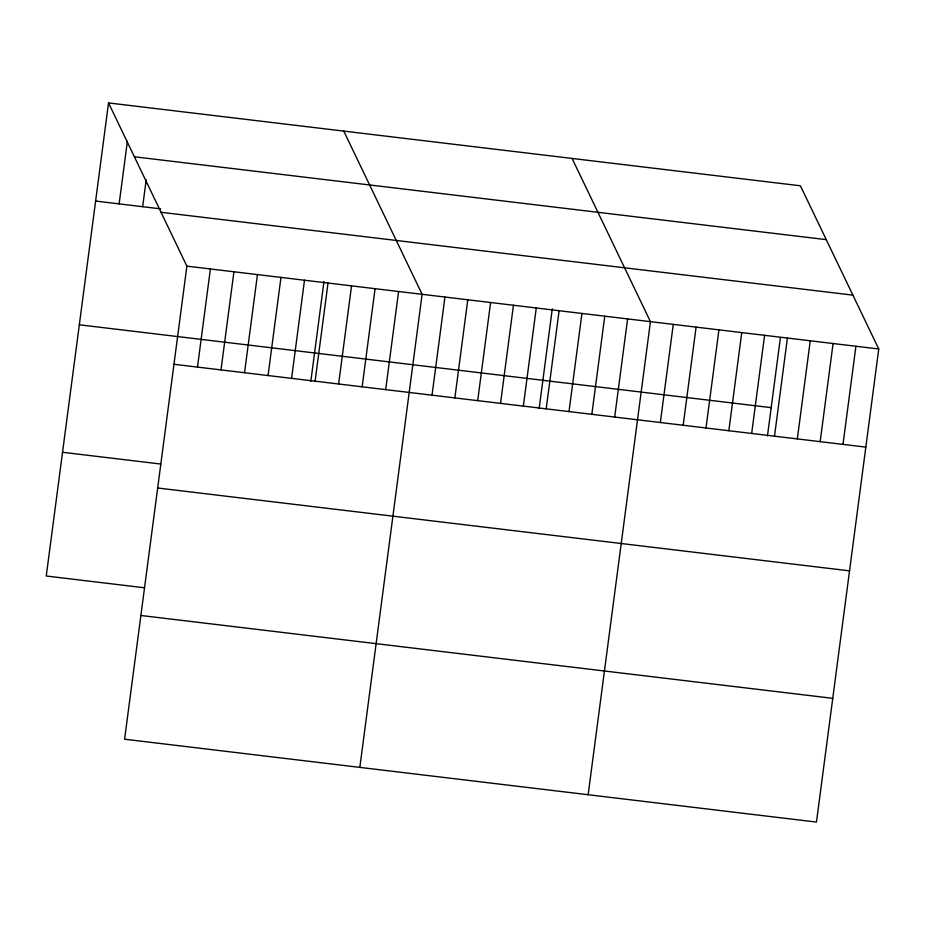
<?xml version="1.0" encoding="UTF-8"?>
<svg xmlns="http://www.w3.org/2000/svg" width="925" height="925" viewBox="0 0 925 925"><rect width="100%" height="100%" fill="white"/><g stroke="black" fill="none" stroke-linecap="round" stroke-linejoin="round"><path stroke-width="1.39" d="M108.537 102.929L186.885 266.146L124.598 739.214L816.463 822.071L878.75 348.991L800.403 185.786L108.537 102.929L46.25 576.009L144.497 587.78M119.14 203.882L127.373 141.305M142.658 206.691L146.219 179.67M197.488 367.086L210.403 268.955M221.006 369.908L233.933 271.777M244.535 372.717L257.451 274.586M268.053 375.538L280.969 277.407M291.583 378.36L304.498 280.229M310.835 381.297L323.97 281.478M315.101 381.169L328.017 283.038M338.631 383.991L351.546 285.86M362.149 386.812L375.064 288.681M385.679 389.622L398.594 291.491M359.837 767.392L422.112 294.312L343.765 131.096M432.033 395.172L444.948 297.041M454.857 397.912L467.784 299.781M477.693 400.641L490.608 302.51M500.529 403.381L513.444 305.25M523.353 406.11L536.269 307.979M539.148 408.63L552.283 308.811M546.189 408.85L559.105 310.719M569.014 411.579L581.941 313.448M591.85 414.308L604.765 316.177M614.686 417.048L627.601 318.917M588.15 794.725L650.437 321.646L572.089 158.441M660.346 422.517L673.261 324.386M683.182 425.246L696.097 327.115M706.006 427.986L718.933 329.855M728.842 430.715L741.757 332.584M751.667 433.455L764.593 335.324M767.461 435.976L780.423 337.533M774.503 436.184L787.418 338.053M797.338 438.913L810.254 340.793M820.163 441.653L833.09 343.522M842.999 444.382L855.914 346.251M134.391 156.787L826.256 239.644M95.61 201.06L160.649 208.853M161.019 212.287L852.896 295.133M186.885 266.146L878.75 348.991M79.319 324.791L771.196 407.647M173.958 364.277L865.835 447.122M62.542 452.279L160.788 464.038M157.666 488.007L849.543 570.852M140.889 615.483L832.754 698.34"/></g></svg>
